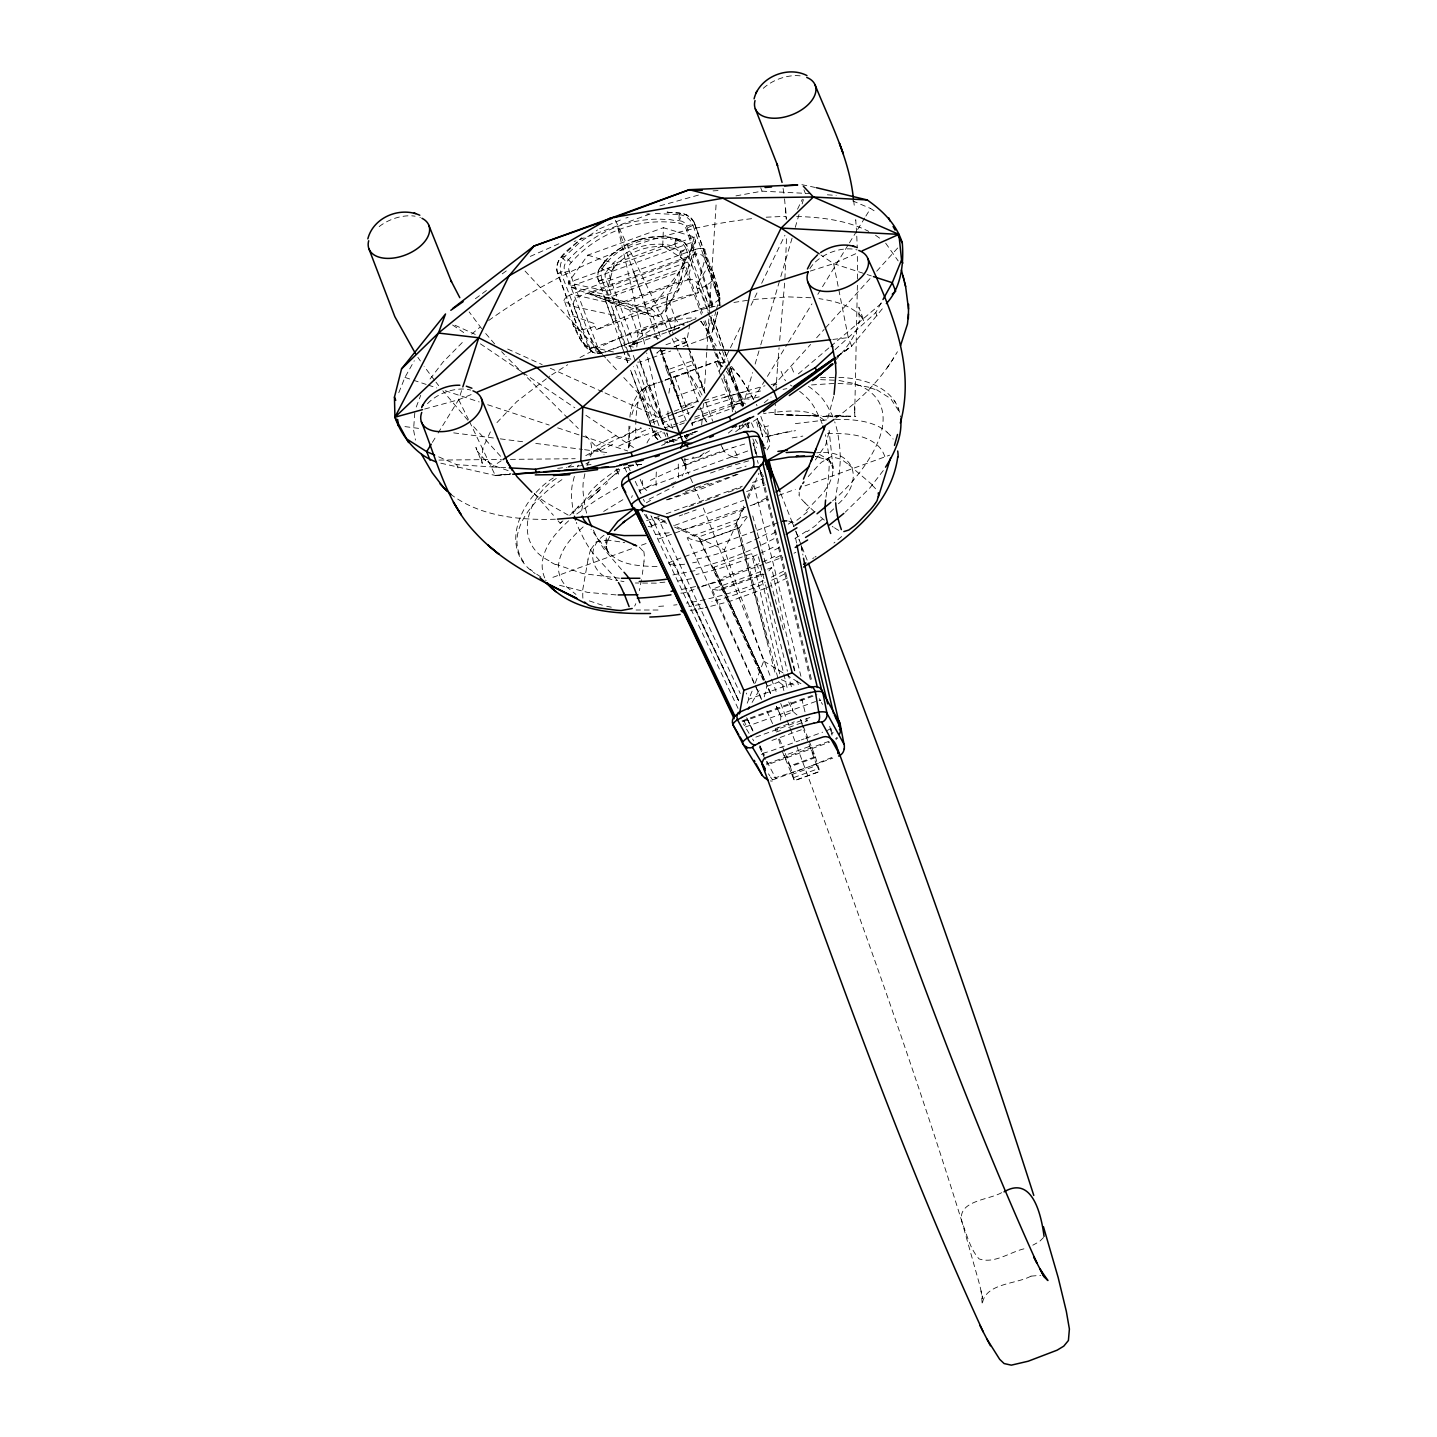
<?xml version="1.0" encoding="UTF-8"?>
<svg xmlns="http://www.w3.org/2000/svg" width="1437" height="1437" viewBox="0 0 1437 1437"><rect width="100%" height="100%" fill="white"/><g stroke="black" fill="none" stroke-linecap="round" stroke-linejoin="round"><path stroke-width="0.75" stroke-dasharray="5 3.75" d="M719.506 297.297L718.787 305.398M857.494 278.94L857.332 253.092M636.807 346.964L637.148 342.347A12.125 12.071 -44 0 1 638.531 338.863C653.512 325.66 676.126 317.415 696.083 317.936M857.386 285.298L854.728 413.299L854.656 406.024M774.974 414.359L775.315 404.048M662.726 245.996L614.353 263.564L607.061 291.208L608.498 295.232L630.232 307.823L678.623 290.274L679.324 271.97L603.72 299.399L651.159 308.308L679.324 271.97L695.688 241.021L569.681 286.735L608.498 295.232L689.149 265.971L687.694 261.947L662.726 245.996L663.427 227.693L694.233 236.997L695.688 241.021L689.149 265.971L678.623 290.274L659.224 316.661L603.72 299.399L569.681 286.735L568.244 282.712L587.841 255.121L663.427 227.693M799.098 492.155L799.331 494.633M666.265 308.524L667.379 296.489L685.449 258.983L589.924 293.651L629.657 310.176L653.206 316.805L665.529 312.332L681.749 277.808L678.623 284.544M628.939 426.142L628.688 448.039M704.22 392.301L706.735 352.406M706.878 350.179L708.98 316.93M709.124 314.721L716.129 203.874M775.944 390.918L777.561 366.184M784.907 278.742L786.578 236.009M712.932 306.566L685.988 228.465A8.083 8.047 -44 0 0 678.965 223.184L679.126 214.76M784.62 283.143L779.411 343.641M777.507 366.848L779.07 347.736M701.669 424.903L703.519 403.402M644.063 561.292L642.321 574.369M700.214 248.26L695.257 249.355L687.658 279.856L618.7 304.878L571.585 294.226L567.004 296.579M582.703 589.96L588.074 559.352M633.268 347.089L628.993 345.994L635.926 341.575L638.136 334.605L629.657 310.176L667.379 296.489L665.529 312.332L673.54 334.641M673.989 330.69L675.39 318.798L667.379 296.489M629.927 417.197C630.933 401.588 640.058 385.35 656.853 382.978M732.385 411.79L731.523 399.468L723.727 374.662M825.97 497.202L827.047 489.694A294.441 139.209 -55.8 0 0 828.61 475.36L829.059 468.534A126.025 76.897 -39 0 0 829.095 462.013A207.072 113.99 -49 0 0 827.999 449.943L826.149 438.788A182.032 97.914 -47.4 0 0 825.395 434.782M414.79 412.76L413.551 429.807L415.473 440.117M641.405 579.794L639.411 590.625M674.689 346.604L686.652 342.257L689.832 323.918M833.676 396.522L827.478 419.424M719.686 304.752C720.745 285.622 709.86 267.713 704.741 249.804L705.19 258.103L698.005 284.634L707.058 309.853M631.633 497.543L632.28 495.603M780.56 720.188L780.92 716.542L793.332 711.89L796.978 714.925M685.449 258.983L680.258 281.059L623.999 301.483L589.906 293.651L623.999 301.483L653.206 316.805L660.481 337.084M584.895 473.725L583.566 480.03A128.719 69.174 -4.8 0 0 583.027 485.023A214.041 115.427 6.6 0 0 583.368 494.777L584.751 504.549A189.325 106.069 5.8 0 0 586.655 513.153M669.498 247.631L674.007 248.403L675.552 240.033M674.007 248.403L674.043 248.224A7.311 7.275 -44 0 1 679.414 253.146L701.382 314.398M683.096 346.533L705.765 338.306L711.566 317.038M705.747 338.27A10.777 10.724 -44 0 0 712.357 324.546L715.806 311.793M716.398 309.656L719.488 297.854L718.769 299.722L693.011 225.268L694.789 224.01L693.891 221.909L690.389 217.436L684.479 214.059L665.565 211.957M712.465 331.282L717.782 311.847M717.638 312.296L712.734 330.276M606.324 537.941L605.408 544.587L607.941 552.095L606.145 546.132L606.198 548L607.079 541.372L606.306 543.437L609.827 536.252M574.351 476.383L572.447 484.018A127.049 68.76 -5.3 0 0 571.728 489.065A221.388 120.906 7.8 0 0 571.675 498.926L572.752 508.824A230.746 125.001 11.9 0 0 573.794 513.781M742.588 406.797L752.611 372.614M755.126 364.082L760.137 346.982M760.766 344.844L780.201 278.652M780.83 276.515L792.11 238.057M795.254 227.387L799.008 214.58M802.151 203.892L803.391 199.617M438.087 433.094L458.672 399.702L462.139 389.014M416.245 407.012L420.718 395.301M587.464 465.013L588.559 461.924M687.802 435.357L686.509 439.057L687.227 437.01M764.233 696.873L766.711 686.85M667.307 212.029C670.953 214.059 683.635 209.64 680.348 216.376C681.228 224.908 669.965 217.939 664.972 219.412C627.682 216.951 590.769 233.908 566.519 261.983A7.921 7.886 -44 0 0 564.615 270.39L594.074 347.341A12.214 12.161 -44.8 0 0 595.708 346.874L711.441 304.878A12.25 12.179 -42.2 0 0 712.86 304.249L718.734 299.794L718.913 302.345A12.25 9.736 -26.6 0 1 719.021 305.309M590.841 549.545L596.211 541.839L606.881 540.132M752.072 691.161L747.204 703.196M755.179 683.132L763.712 661.056L724.446 549.832L744.474 506.596M577.566 466.989L578.303 465.121M778.261 727.463L777.848 728.541M398.785 392.696L404.929 377.41L414.287 360.759M777.525 729.331L776.914 730.732M748.12 498.729L758.952 473.168M767.286 641.495L736.211 523.355L743.63 506.04M747.222 497.669L753.455 483.137L800.912 676.252M719.021 371.357L740.342 327.331M750.994 305.309L757.784 291.298M761.664 283.287L784.925 235.255M797.517 209.227L802.367 199.222M603.863 262.917L598.493 270.461L597.487 277.467L624.664 354.256M709.788 263.402L697.107 284.867A17.675 17.585 -44.2 0 0 696.442 286.017C694.718 291.208 704.561 286.699 705.495 285.873L710.579 302.165A46.11 1.958 70.5 0 1 712.033 307.464M835.095 349.64L875.762 312.619L881.959 301.411M752.108 702.388L760.532 687.964M747.204 517.14L739.39 527.828M891.102 361.98L897.424 351.76M753.347 399.288L766.244 378.308M767.412 376.404L787.332 343.964M788.518 342.06L811.959 303.89M817.815 294.351L821.335 288.621M822.503 286.717L848.279 244.739M849.447 242.835L856.488 231.375M857.655 229.471L864.697 218.029M865.864 216.107L870.553 208.473L874.091 210.754M432.375 442.362L436.956 434.944M702.154 287.49L688.161 248.475C685.808 240.338 675.282 235.165 675.264 246.463A7.329 7.293 -44 0 1 680.312 251.331L702.406 312.925M682.773 475.144L682.216 475.952M490.394 431.854L483.066 447.554L481.521 460.451L481.269 457.972L482.293 463.397L475.898 447.41L478.054 452.439L477.425 451.38L485.67 460.666L484.916 460.074L495.46 466.253L508.5 470.725M599.265 268.935C615.88 243.625 648.877 231.231 678.066 239.225A14.334 14.316 22.8 0 1 688.125 248.655L686.239 249.337L708.333 311.021M741.384 405.917A15.699 12.735 -10.2 0 0 741.097 404.911L742.785 403.043L712.069 315.26M835.795 418.149C856.201 402.935 875.402 385.421 889.629 364.136M430.058 378.991L442.919 362.196L463.63 341.144M887.078 367.98L893.778 357.957M1043.531 1237.491L1039.526 1241.532L1032.808 1245.196M659.924 350.359L656.745 353.107L664.72 350.215M883.288 470.564L869.906 487.879L845.351 512.075M606.558 271.575C621.125 249.481 649.865 238.991 675.228 246.661M768.903 570.902L771.687 567.615L773.537 576.435A456.499 34.56 74.5 0 0 794.859 670.432M837.268 356.879L851.674 346.155L883.701 307.105M614.353 267.641L611.102 271.503A7.329 7.293 -44 0 0 610.24 278.239L634.094 344.611M601.816 353.161L593.086 352.209L584.751 345.455L557.574 273.695L564.597 270.39M601.654 265.629L604.636 262.037M496.951 422.604L516.673 401.713L549.832 376.099M598.475 281.167L598.69 281.095A14.334 14.244 88 0 1 600.163 267.408L604.223 265.701L607.492 261.965M815.354 459.948L825.79 444.698L829.167 431.387A44.691 26.171 -28.3 0 0 828.933 429.034M808.223 476.581L817.815 465.911A101.147 90.962 32.7 0 1 821.515 462.229L831.197 456.589L840.376 459.014A43.757 39.05 30.6 0 1 843.178 460.648L846.465 463.037A129.689 113.361 30.9 0 1 848.872 464.654M838.436 503.794C865.523 479.473 853.937 448.578 816.647 452.817M773.016 386.068L810.594 344.449M816.611 337.785L824.12 329.468M825.628 327.798L870.714 277.862M876.732 271.198L897.784 247.9M835.328 360.382C845.746 349.047 855.895 336.294 859.434 320.954L859.272 321.888L858.895 307.159L864.212 321.511L860.027 314.721L861.535 316.715C849.878 304.518 833.694 300.908 818.982 298.627M575.986 322.984L556.873 270.479A16.184 16.076 -79 0 1 559.28 259.594A15.214 15.106 -78.6 0 1 561.4 256.918L581.967 237.859C572.07 247.577 552.994 257.115 557.574 273.695M604.061 535.229C583.188 549.635 592.87 579.398 617.73 580.35M684.479 436.345L688.251 434.333M597.576 349.442L600.702 352.227L603.594 352.694A10.939 10.885 -42.8 0 1 599.983 353.34L569.16 271.072A8.065 8.029 -44 0 1 571.19 262.54C597.576 232.273 639.285 217.005 678.982 223.148M590.373 349.101L561.184 273.299A16.041 15.933 -78.5 0 1 565.064 256.253L580.045 242.099L597.558 229.938M617.263 472.935L616.024 474.264M636.016 341.467L630.933 345.311L639.339 342.15L628.993 345.994L679.342 327.726M696.011 318.834L602.031 352.927L597.217 349.119A46.11 5.568 69.6 0 1 594.235 344.377L586.565 329.037C587.769 328.462 597.63 326.81 593.966 323.505A16.041 15.951 -43.5 0 0 592.385 322.858L568.998 314.469L564.418 300.71L572.411 306.261L613.779 315.188L628.113 355.119A10.777 10.724 -44 0 0 630.861 359.286M833.658 508.896L828.305 514.033M607.617 482.778L605.462 484.898M568.603 520.841C556.388 532.067 543.707 545.988 542.234 563.412A86.507 51.319 -10.9 0 0 544.731 577.89M598.367 280.969L605.57 278.455A7.329 7.293 -44 0 1 606.54 271.557L600.379 267.516M574.692 510.171L592.798 493.717M573.489 511.267L571.908 512.704M583.153 526.912C571.908 536.989 560.035 549.455 558.49 565.334A75.46 44.529 -10.2 0 0 566.681 586.925L575.95 594.433M475.413 298.698L487.7 289.573M692.885 225.393L685.988 228.465M561.544 521.954L560.089 523.23L560.897 522.511M835.993 739.498L837.43 738.223M599.552 490.412L595.331 494.059M832.526 500.902C859.272 479.114 914.219 411.772 860.224 385.637M596.624 490.322L608.641 479.707M612.449 476.348L618.844 470.995M806.085 510.746L823.635 492.514L829.221 483.802L832.436 475.755L833.137 468.642L829.113 430.328M556.263 478.503C527.145 496.358 511.554 544.066 550.587 561.454M841.633 536.54L833.927 543.024M553.263 477.964C522.062 497.22 496.717 548.162 535.175 573.579M764.25 402.827L771.076 397.025M798.379 373.854L829.095 347.754M830.802 346.317L882.013 302.848M592.493 496.448L587.661 500.453M471.677 334.085L479.85 327.295M562.909 520.913L561.148 522.367M569.699 515.29L570.974 514.23M571.603 513.71L583.638 503.776M822.377 519.206L815.911 524.343M704.112 452.906L698.921 457.164L683.617 460.109M728.308 433.094L736.947 426.017M735.618 431.765L745.983 423.628M576.776 513.979L595.78 500.399L617.892 487.179M561.939 479.635C537.528 495.981 501.262 531.259 524.325 562.999M740.037 429.232L749.054 422.532M644.872 387.685L641.513 390.128M502.232 273.856L507.62 269.958M488.652 320.523C566.268 264.857 658.577 229.363 753.455 218.46M837.645 356.089L851.674 346.155L848.297 337.623L833.64 263.654L820.958 255.05M837.106 356.286L851.674 346.155M792.398 521.362L785.985 525.691M567.974 467.169L571.441 464.798M814.941 557.089L816.036 556.335M806.534 531.151L792.631 540.025M812.713 558.562L813.827 557.825M551.646 374.877L567.723 364.711M438.68 456.858L456.715 464.654L491.921 466.917L501.19 460.792M618.485 468.552C603.324 479.347 583.889 491.454 581.572 511.59A44.691 26.513 -15 0 0 581.751 513.889M603.666 511.446L623.46 499.357M655.326 213.502L679.072 214.598L680.994 213.466M709.555 450.859L698.921 457.164L692.4 457.271M589.062 455.152L600.504 448.506M585.847 463.953L589.368 461.906M585.757 455.673L608.102 443.225L640.543 427.705M742.049 424.49L743.055 423.915M775.711 531.977L768.508 535.983M686.293 435.177A19.759 12.879 68.9 0 0 687.137 434.854L685.341 435.824A456.499 56.259 70.8 0 0 684.299 436.794M649.075 499.232L673.773 486.658M765.777 498.226L752.216 505.411M599.624 228.77L623.55 218.675M579.973 357.562C624.053 333.33 671.654 315.386 720.889 305.039M774.669 549.922L778.944 547.713M775.711 557.879L780.65 555.347M639.106 491.005L654.015 483.748M787.278 577.979L767.142 587.517M596.445 329.684L608.372 324.061A310.32 183.72 -21.6 0 1 646.668 308.452A310.32 183.72 -21.6 0 1 685.898 295.932L698.544 292.645L596.445 329.684L595.78 328.103A14.729 11.514 8.4 0 0 595.421 327.528A2.515 2.084 -11.6 0 0 594.235 326.361M621.215 437.638L642.016 427.903M618.736 446.081L643.273 434.603M743.737 509.452L711.135 522.224L678.048 531.061M680.348 251.331L688.107 248.475M679.432 253.146L686.185 249.427A14.262 14.244 19.3 0 0 675.498 239.781L670.576 239.063M810.27 271.09L833.64 263.654L856.075 253.577M661.631 445.434L664.469 444.177M530.271 256.397L560.592 243.015M765.274 588.344L729.26 601.546L705.333 607.653M737.989 474.228L702.639 488.472L666.517 500.166M667.325 442.919L676.037 439.255M424.669 409.042L458.672 399.702L473.096 393.774M652.632 422.442L673.306 414.143M598.69 281.095L610.222 278.257M756.221 453.176A63.354 10.454 76.5 0 0 754.946 448.38A12.25 2.497 -19.5 0 0 756.347 447.751L758.017 447.338M675.39 413.335L694.197 406.437M684.91 435.734L687.892 434.585M695.257 249.355L571.585 294.226M721.392 589.727L764.197 574.189M1023.916 1248.843C1009.439 1252.363 994.117 1264.147 979.046 1258.884C969.975 1248.735 966.832 1234.581 962.036 1222.079C911.938 1060.632 854.584 901.52 795.667 743.109M650.027 214.041L574.171 241.47M690.874 433.471L696.891 431.28M739.085 527.954L701.058 541.749M810.989 765.993L834.484 756.383A12.161 2.587 -19.4 0 0 835.059 756.024M605.264 352.083L691.089 320.936M665.942 344.754L684.838 337.911L688.107 346.263M665.565 349.945L661.361 351.472L681.156 406.617L697.951 400.51M673.971 346.892L686.563 342.329L688.036 346.407M650.135 358.496L641.908 361.477A10.777 10.724 -44 0 1 637.651 362.106M652.2 357.741L670.738 351.023M698.202 401.3L681.389 407.407L666.66 370.189L691.862 361.046L688.036 348.419M666.66 370.189L659.637 347.053L669.804 373.117L695.005 363.974L705.801 395.642M665.223 379.943L715.446 361.711L720.26 360.921L725.487 362.142M662.888 381.056L650.44 385.583A516.997 70.718 70.9 0 0 635.926 438.536A10.903 10.382 -12.9 0 0 628.723 449.062M664.954 380.302L714.746 362.25A516.997 30.195 69.3 0 1 722.775 366.686M668.888 393.199A516.494 62.671 70.7 0 1 674.995 377.159L687.317 372.686A516.494 22.148 69.4 0 1 702.549 396.073M681.389 407.407L677.851 395.678L703.034 386.535M672.714 428.603L668.079 416.065L693.227 406.94M635.89 438.447L656.907 430.831M665.313 427.777L677.923 423.196M680.024 422.442L686.329 420.143M694.736 417.107L743.073 399.558A10.903 10.382 -12.9 0 1 752.431 400.33M684.317 422.945L665.762 429.663L649.614 385.924L648.249 386.661L639.267 359.43M694.628 419.191L731.756 405.737A10.724 1.509 -20.3 0 1 741.887 403.492L744.438 403.294A472.701 28.596 69.2 0 1 745.569 404.013M691.61 422.981L733.104 407.946A2.605 2.605 -44.3 0 0 734.738 404.623L724.805 376.171M692.329 425.729L691.987 423.322L704.399 418.814L706.896 422.101M669.804 441.069L682.27 436.543M684.335 435.788L696.801 431.262M669.534 441.321L697.538 431.172M677.402 439.902L673.612 441.267A10.454 10.4 -42.8 0 1 670.648 441.877M684.964 437.153L688.754 435.788M628.903 466.863L633.466 465.211M739.839 425.729A17.693 3.754 -19.5 0 0 738.977 426.25L747.366 423.879L748.623 427.777M724.266 451.11L685.718 465.103L685.718 466.648M747.725 450.967L639.231 490.34A63.228 5.335 64.5 0 0 640.219 492.568M685.431 491.526L693.837 488.472M695.939 487.718L708.531 483.137M666.301 499.86L737.882 473.905M659.278 516.314L652.362 518.829A10.777 2.299 -19.4 0 1 646.614 520.517M666.211 513.799L742.3 486.191M752.611 482.455L763.047 478.665L760.155 470.24M689.077 506.489L720.242 495.19M728.541 492.172L741.007 487.664M652.129 525.655L652.236 525.619A10.939 2.281 -19.4 0 0 655.685 524.469L665.816 520.841M679.27 515.955L682.647 514.733M684.317 514.123L696.101 509.848M746.593 491.526L763.406 485.419A10.975 2.371 -19.4 0 0 765.256 484.772M674.618 525.403L743.917 500.256M552.904 577.333L633.322 548.126M671.474 534.295L657.787 539.27M675.049 533.001L746.27 507.171M750.078 505.788L768.112 499.25M778.782 495.37L795.29 489.37M805.025 485.85L889.611 455.17M761.538 699.532L687.191 537.815L748.03 515.739M766.604 686.473L778.908 682L738.798 527.81L736.211 523.355L698.49 537.043L673.702 525.277M763.083 679.97L698.49 537.043L701.076 541.498L738.798 527.81M754.982 531.097L673.019 560.843A10.903 6.233 -18.4 0 0 666.463 565.208M757.083 530.343L778.1 522.709M713.938 567.238L764.376 679.45A516.494 1.85 65.8 0 1 713.938 567.238L751.659 553.55L760.568 572.968A467.151 34.991 74.4 0 0 787.512 689.167M680.869 593.14A10.706 6.125 -18.4 0 0 686.796 592.08L699.316 587.535M701.4 586.781L764.035 564.04M766.137 563.286L782.824 557.233M761.089 698.148A456.499 1.239 65.7 0 1 715.734 597.415L712.051 589.242L765.508 569.842M767.574 569.106L771.687 567.615M723.009 588.038L761.556 574.046M800.966 683.707L797.355 681.641L748.982 699.19L746.27 693.083M742.031 720.961L812.336 695.472M742.498 721.769L816.934 694.772M745.426 727.014A8.083 1.724 -19.4 0 1 746.647 726.547L815.587 701.525M775.423 728.649L794.32 721.805M755.862 737.109L811.492 716.919M776.339 731.972L780.471 730.481M788.697 727.499L807.217 720.781L806.66 718.536M771.92 740.45L803.032 729.152M762.652 753.347L769.963 751.282M771.382 750.761L799.87 740.432M801.289 739.911L804.145 738.887M805.564 738.367L822.647 732.169M826.922 730.607L831.017 728.541M828.987 741.312L767.124 763.765L767.627 764.682L829.508 742.228M815.354 756.724L819.647 771.489L794.392 780.668L790.152 765.867L815.354 756.724L808.797 740.181M772.513 779.788A10.454 2.173 -19.4 0 0 775.962 778.692L832.777 758.125M791.625 774.597L816.809 765.454L819.647 771.489L794.392 780.668L782.447 751.785M793.709 777.597L818.91 768.454M679.809 220.849A7.957 7.921 -44 0 1 686.652 226.04L694.682 223.849L719.488 297.028M569.16 271.072L560.107 273.461M641.423 545.198L647.961 542.827M803.858 768.579L776.914 777.273A12.125 2.587 -19.4 0 1 774.274 777.597L770.448 776.878L772.477 779.842M1001.625 1192.674C988.71 1200.129 956.359 1200.578 962.036 1222.079L979.783 1285.271L982.692 1298.473L981.148 1291.001L982.243 1304.509C984.525 1282.666 1016.677 1284.534 1031.586 1275.805L1029.88 1276.236L1040.729 1275.32M640.848 239.225L634.705 241.111M766.927 764.897L766.891 761.736M704.633 402.863L764.951 385.799M693.065 433.992L690.64 434.764M736.534 468.947L746.126 466.091M724.41 397.366L748.174 390.792M730.265 402.522L755.97 395.426M698.418 195.091L656.511 206.82M675.48 239.853L677.905 239.26M689.401 435.124L686.922 435.788M625.813 218.029L628.095 217.418M715.446 361.711L717.332 361.208M686.545 342.293L680.419 341.79L675.228 337.803M695.616 586.547L679.755 589.853M703.178 608.138L690.227 610.581M695.023 570.633L672.624 574.98M594.074 347.341C582.38 351.867 581.572 335.899 577.656 327.331M771.184 384.523L779.501 382.799M561.4 256.918L565.046 256.235M692.634 562.837L696.658 562.047M773.322 385.152L776.788 384.487M783.093 389.355L786.847 388.637M691.556 578.662L677.959 580.997M735.96 195.881L762.041 191.157L811.905 193.69M792.182 437.89L802.834 436.094M795.38 423.646L828.682 419.64M669.229 532.714L652.218 534.995M630.609 370.261L654.553 435.052L658.631 434.836L656.907 430.31M733.912 302.453L749.198 300.028M763.55 413.605L766.172 413.191M684.677 564.202L673.091 565.675M559.011 273.623L557.718 273.802M768.759 412.832C787.889 411.09 812.21 406.94 826.544 422.712M832.867 339.437L848.297 337.623M440.8 463.181L495.298 475.449L510.889 473.671M557.628 468.354L566.537 467.348M568.765 467.079L584.338 465.319M586.565 465.067L591.02 464.546M753.491 299.471L788.069 296.884L811.977 297.8M646.686 214.095L649.021 213.879M811.528 384.936L833.999 383.445M628.418 465.606L641.692 464.51M598.96 353.412L600.971 353.268M469.432 421.436L495.298 475.449L510.818 474.264M628.328 465.337L641.62 464.331M495.298 475.449L512.686 474.246M713.039 190.887L721.697 190.349M766.19 217.203L785.68 216.34M700.699 541.839L694.107 540.24M820.545 377.608L836.999 377.356M555.4 519.224C519.655 520.284 480.784 516.673 451.182 494.615M656.296 583.153L635.37 582.991M658.038 610.024L636.088 610.006M850.722 416.532L847.83 416.604M827.478 433.633C844.615 433.291 864.23 433.543 877.809 445.596A75.532 43.703 -32.9 0 1 885.623 459.732M846.806 416.622L834.214 416.676M835.418 419.388C853.111 419.317 872.924 420.322 887.186 432.16M438.968 460.091L501.495 459.463M510.422 459.373L575.195 458.708M669.947 440.997L673.414 441.249M657.05 566.555C639.842 566.07 618.467 565.675 607.222 550.587L609.162 553.317L591.02 529.265M812.318 415.688L821.12 415.76M810.019 415.652L807.774 415.634M818.012 415.724L797.751 415.437M826.131 415.796L841.848 415.958M832.4 416.658L829.76 416.64M838.112 383.481L853.865 384.272L870.696 387.595M820.563 379.655L836.801 380.302M799.116 415.473L803.732 415.527M806.516 415.616L804.217 415.58M845.728 416.011L854.835 416.263L854.728 412.653M798.164 415.365L817.114 415.76L788.841 415.113M827.514 416.604L780.255 414.557M616.042 594.9L587.661 592.385L556.748 584.572M619.473 578.213L582.65 573.543L556.011 564.364M802.349 415.491L785.77 414.808M800.319 415.401L788.787 414.952M717.782 590.194L712.051 589.242M659.08 338.521L637.669 332.486L675.39 318.798L678.731 323.235L684.335 325.067M776.249 414.395L775.064 414.359L782.482 414.664M796.601 216.466C821.21 217.203 846.555 220.148 868.792 231.411M777.507 414.539L788.338 415.077M684.066 325.049L682.072 324.762M491.921 466.917L507.099 467.743M838.885 377.482C864.248 377.769 896.724 388.134 900.568 417.233M827.353 194.803L836.19 195.432M404.947 426.609L420.466 428.603M453.733 432.878L498.082 438.59M500.31 438.86L524.703 442.003M535.785 443.422L582.362 449.404M584.572 449.691L606.755 452.547M839.046 380.482L854.728 383.625M619.742 541.839L611.893 540.617A101.147 87.908 -77.5 0 0 606.881 540.096M672.39 238.057L678.066 239.243M623.137 542.414L624.736 542.701M620.766 581.033L623.963 581.644M819.934 457.253L815.21 456.337L827.766 460.074L825.79 459.032L831.269 463.145L829.993 461.708L833.137 468.642L829.454 460.074L818.3 453.787M606.719 606.27L611.264 607.186M801.9 184.672L816.45 187.708M613.437 351.957L587.176 346.281L583.099 342.976A47.098 6.395 69.5 0 1 580.009 338.431L568.998 314.469M616.724 356.089L631.418 359.232M615.826 357.597L630.035 360.633M602.354 605.228L586.565 599.983M595.259 353.143C582.326 349.209 578.249 334.21 572.303 323.702M587.841 255.121L614.353 263.564M833.64 263.654L865.056 273.856M867.14 274.539L871.343 275.904M404.929 377.41L411.287 379.512M413.407 380.212L426.142 384.415M428.262 385.116L436.74 387.918M445.236 390.72L479.168 401.929M487.664 404.731L549.185 425.047M557.664 427.849L627.664 450.949M692.203 539.611L690.227 538.929M732.654 456.966L738.438 458.026L736.337 453.841A456.499 20.459 69.4 0 0 732.996 447.338M689.598 538.695L688.557 538.318M781.351 679.665L796.781 686.185M852.59 200.839L870.553 208.473M454.99 325.247L475.252 334.408M507.692 349.029L542.162 364.585M550.263 368.231L602.965 392.014M604.995 392.93L661.756 418.544L672.606 429.807M674.528 527.074L724.446 549.832M876.606 389.714L890.742 398.66L898.969 411.341M659.349 518.47L657.93 517.787L740.271 693.532M660.751 519.134L666.391 521.811M666.624 523.302L650.889 515.703L738.618 700.717M568.136 515.075L545.324 502.124L533.486 493.43M687.605 215.442L686.599 214.921M723.925 362.914L715.608 361.98L720.979 376.566M763.712 661.056L784.279 673.63M786.147 674.779L797.355 681.641M540.869 576.991L533.953 572.375M639.303 547.138L643.201 551.269M783.345 685.377L779.105 682.234M452.601 325.013L463.72 332.54M480.389 343.838L521.128 371.429M522.978 372.686L574.818 407.803M585.919 415.311L634.076 447.931M875.546 235.255L880.324 238.632M611.39 271.126L604.312 265.791M833.28 527.163L832.221 526.391M848.8 464.762L872.367 484.862M530.343 569.375L532.75 571.369M824.335 520.122L818.785 515.452M814.617 511.859L804.954 502.932M658.02 439.686L655.236 436.704L652.111 428.891M731.469 366.345L741.384 378.811L753.473 398.983M561.472 256.989L566.537 261.983M568.028 418.329L505.95 356.322M660.912 437.836L659.278 435.896M569.519 419.784L578.321 428.531M571.172 262.522L565.244 256.433M585.649 435.806L604.079 454.81M885.677 243.176L898.179 260.923M651.159 308.308L659.224 316.661M621.52 569.591L604.726 549.94A130.462 81.945 -3.5 0 1 601.115 544.731A217.472 125.288 7.9 0 1 595.367 534.348L593.265 529.876M525.062 271.054L605.57 357.903M607.079 359.537L617.712 371.015M623.784 377.572L661.756 418.544L646.668 352.963M500.579 456.248L472.18 425.065M691.107 218.119L691.969 219.071M501.639 351.652L504.441 354.723M534.205 493.304L553.425 515.308M558.113 520.913L560.125 523.194M467.887 420.287L442.83 390.792M494.669 343.964L485.419 333.186M701.022 321.223L706.519 329.738L713.524 346.515M706.268 421.49L704.399 418.814M700.573 321.241L706.627 328.822L716.219 345.94M481.629 328.606L469.127 311.883M652.236 525.619L644.01 513.674M434.603 380.392L424.095 366.327M435.968 382.134L438.662 385.655M685.503 243.841L686.581 245.296M738.169 374.267L739.372 375.883M664.199 426.699L667.343 431.028M417.88 357.364L420.376 360.956M769.801 775.854L768.49 773.842M752.575 739.013L753.742 740.881M749.072 733.355L745.641 727.625M743.378 723.799L744.51 725.721M616.275 468.875L619.994 476.383M819.216 698.616L820.311 700.537M821.407 702.477L822.485 704.399M766.981 449.925A10.724 10.203 -12.9 0 0 769.226 439.704L764.035 430.346A472.701 28.596 69.2 0 0 757.191 418.814M761.305 472.342L761.879 473.402M762.831 753.868L763.622 755.359M766.783 761.323L775.998 778.728M762.436 474.444L763.496 476.563M672.121 439.003L673.899 442.47M693.82 221.765L693.891 221.909A16.13 16.094 7 0 0 683.383 213.79M723.314 449.601L720.961 444.913A467.151 20.028 69.4 0 1 722.775 448.362M655.721 524.505L651.644 516.278M458.672 399.702L468.444 419.46M894.586 400.851L895.449 402.647M897.945 407.713L898.826 409.491M678.102 351.041L614.102 217.652M679.072 353.053L700.573 397.348M723.943 361.657L719.29 351.903L724.535 363.022M728.038 370.423L742.642 402.378M752.862 438.896L756.419 447.787M628.436 467.025L630.214 470.743M643.399 499.286L644.441 501.459M725.865 365.699L732.547 379.853M682.144 459.139L685.952 467.187L681.443 457.756L688.718 474.012M747.24 718.913L752.988 731.038M646.021 514.338L738.025 708.351M743.773 720.476L746.647 726.547M616.204 469.683L618.97 475.539M662.996 424.382L648.285 386.535L643.83 391.618L642.59 397.959L651.23 422.244M635.226 481.341L636.807 484.736A46.11 1.024 65.5 0 1 641.333 494.49M788.697 701.957L793.08 711.477A467.151 34.991 74.4 0 1 790.727 702.136M776.375 706.429L780.758 715.949L776.393 706.25M759.49 747.132L765.418 760.065M624.556 467.42L627.035 472.881M701.076 541.498L763.819 680.348M775.172 729.367L775.872 730.93M765.22 681.318L770.34 692.76M637.633 466.073L637.525 465.804A14.729 11.334 -41.5 0 0 637.292 465.39A2.515 1.958 -21.6 0 0 636.124 464.295L636.447 463.504A16.058 3.413 -19.4 0 0 635.89 463.594M751.461 422.873L754.12 429.034M690.55 478.09L700.915 502.142M759.814 746.09L761.251 749.647M703.376 508.051L770.699 677.168M816.809 765.454L803.804 730.032M780.776 493.663L794.05 526.858M665.834 436.489L664.433 432.842M875.762 312.619L877.073 315.924M803.93 189.792L805.277 193.223M760.73 187.852L762.041 191.157M691.862 361.046L704.148 392.05M802.259 723.655L800.625 719.506L803.175 727.93M803.067 725.721L807.989 738.115M779.519 738.995L784.422 751.407M785.249 753.473L790.152 765.867M640.201 479.329L642.698 485.616A10.706 10.203 -12.9 0 0 646.812 490.484M456.715 464.654L458.008 467.959M792.955 524.092L793.942 526.625M795.936 531.654L799.403 540.474M795.703 531.007L807.558 561.202M688.754 347.934L695.005 363.974M669.804 373.117L677.851 395.678M694.376 222.933L694.736 223.867M771.471 679.198L776.106 691.341M780.722 703.465L786.201 717.925M786.991 720.027L794.877 741.007M666.732 433.381L668.025 436.794M654.643 424.256L633.34 366.633M663.553 424.867L658.469 411.216M651.374 426.879L630.592 370.495M728.846 368.159L741.887 403.492A10.742 10.724 47.2 0 1 742.552 406.42M721.751 378.649L733.247 409.868M705.801 402.378L712.734 421.185M687.317 372.686L699.424 405.503M700.196 407.551L703.968 417.808A467.151 20.028 69.4 0 1 707.776 421.67M674.995 377.159L690.892 420.233M656.565 406.096L639.663 359.986M658.99 425.711L636.735 364.98M654.302 430.561L655.847 434.71A10.742 10.634 80.5 0 0 657.859 438.231M716.255 353.807L721.212 367.549M626.137 358.334L627.628 362.393M627.807 362.573L619.419 339.401M698.508 292.519L697.915 290.903A14.729 11.927 -39.8 0 1 697.681 290.436L697.646 289.897A2.12 1.796 -16.7 0 1 698.184 288.532M631.885 351.562L605.57 278.455M633.268 355.388L635.352 361.136M628.562 353.52L629.801 356.933M627.951 351.796L602.049 279.874M612.431 320.038L605.462 300.62M707.812 311.955L712.321 324.564M688.772 348.455L704.166 391.349M791.679 367.459L794.248 373.764A103.949 38.296 -9.3 0 0 794.823 375.416M781.099 371.303L783.668 377.608A106.41 38.889 -8.3 0 0 785.572 380.751M760.838 416.371L769.172 439.722M702.046 287.184L711.315 313.158M705.621 297.19L709.088 306.871M705.154 320.631L721.464 366.633M703.807 321.241L714.135 350.377M694.789 224.01L719.434 296.561L719.003 293.669A47.098 2.694 70.6 0 0 717.746 288.46L715.41 280.215M686.67 226.04L712.86 304.249M710.165 316.176L722.092 349.927M733.66 409.545L733.104 407.946M696.406 228.573L698.023 233.135M715.788 325.75L727.517 358.999M714.728 352.083L719.56 365.824M643.956 301.213L647.458 311.093M657.463 339.581L617.479 226.184L644.656 344.215M661.164 350.071L686.329 421.472M666.876 432.735L667.612 434.872M722.631 351.454L725.308 359.088M633.717 272.132L642.573 297.279M730.212 366.686L743.324 406.006M729.026 369.794L741.115 404.893M723.763 377.841L735.636 412.257M831.682 734.199L832.005 735.133M713.093 272.635L714.89 278.491M684.838 337.911L687.389 346.317M778.603 739.175L781.171 747.581M759.562 425.747L757.209 418.059L761.197 431.298M759.454 425.388L762.724 436.668M761.556 432.573L762.652 436.381M757.065 456.176L756.131 452.835A46.11 2.587 74.7 0 0 753.168 442.524M752.754 515.955L765.49 563.286M770.717 582.65L783.452 629.999M788.662 649.362L794.463 670.881M736.211 523.355L775.764 675.372M747.725 422.729L749.216 428.549M756.742 422.137L758.341 428.37M752.952 443.063L753.707 445.955M754.443 448.865L755.934 454.667M757.425 460.469L758.179 463.361M758.431 556.784L765.005 582.703M765.544 584.859L787.44 671.259M787.979 673.414L791.823 688.539M691.987 423.322L692.275 424.903M763.047 478.665L811.851 681.246M759.975 470.617L810.863 681.928M760.604 471.839L763.406 485.419M719.542 295.878L719.003 293.292M832.149 734.038L831.197 729.062M801.145 545.431L802.942 555.041M801.271 546.258L802.762 554.197M783.075 188.409L784.099 194.462M853.614 200.246L854.692 208.904M720.027 299.273L719.793 297.243M685.683 464.744L685.557 463.774L685.718 465.714L685.521 459.894M784.566 198.827L786.326 219.25L785.644 208.455M856.614 232.956L855.716 219.735L855.805 220.849M678.677 477.802L678.533 474.803A456.499 56.259 70.8 0 1 678.3 463.648M856.775 236.171L857.224 247.11M765.526 436.884A239.494 98.381 -21.2 0 1 791.949 430.938M767.448 429.573A10.436 4.976 82.2 0 1 768.4 436.327A11.747 5.586 82.2 0 1 767.142 442.398M764.771 426.789A262.342 107.344 -20.7 0 1 768.615 425.855M887.006 432.303A86.597 50.008 -32.1 0 1 893.149 439.075M784.045 574.225A262.432 196.043 -22.9 0 1 769.298 581.338M761.754 584.643A262.432 196.043 -22.9 0 1 711.872 601.564M700.322 604.294A262.432 196.043 -22.9 0 1 688.844 606.612M768.364 436.327A224.926 102.548 -22.6 0 1 795.559 430.669M650.35 480.389A247.074 99.871 -21.3 0 1 746.288 443.566M677.025 604.726A216.52 154.334 -20.3 0 1 673.648 605.121M663.66 606.037A216.52 154.334 -20.3 0 1 658.757 606.36M783.686 571.136A247.128 185.355 -22 0 1 770.25 577.656M763.37 580.71A247.128 185.355 -22 0 1 686.293 603.109M755.323 397.815A271.198 110.739 -21.2 0 1 759.203 396.846M870.391 387.936A122.72 69.694 -30.4 0 1 876.319 389.966M774.83 556.281A282.46 215.694 -22.7 0 1 723.422 577.081M724.122 579.794A284.328 218.675 -22.6 0 1 697.502 587.14M546.204 580.494A122.325 74.167 -12.5 0 1 545.467 580.117M600.522 450.625A247.415 112.679 -19.7 0 1 615.18 443.027M641.118 432.088A283.017 111.457 -20.8 0 1 649.829 428.28M662.206 423.107A283.017 111.457 -20.8 0 1 689.239 412.76M698.256 409.581A283.017 111.457 -20.8 0 1 730.625 399.27M747.204 394.223A245.44 97.824 -21.2 0 1 761.323 390.81M854.422 383.948A116.559 65.994 -30.9 0 1 859.955 385.888M773.968 538.713A256.63 196.743 -22.8 0 1 694.772 568.603M555.58 564.687A116.217 70.521 -11.9 0 1 550.173 561.723M596.229 446.099A226.417 101.65 -19.6 0 1 617.676 434.71M649.883 421.095A256.612 98.381 -20.8 0 1 691.466 404.929M704.004 400.654A256.612 98.381 -20.8 0 1 724.823 394.205M671.33 483.82A197.48 88.358 -21.3 0 1 679.234 480.174M646.345 502.806A136.299 67 -20 0 1 650.602 500.363M673.342 564.058A140.682 94.213 -19.9 0 1 669.642 564.418M767.035 533.72A197.372 142.101 -22 0 1 696.496 559.155M807.576 511.698A134.036 91.573 -23.5 0 1 793.691 522.547M710.489 473.078A233.351 108.009 -21.3 0 1 748.893 460.81M664.918 582.147A165.686 110.829 -20.6 0 1 656.404 582.757M773.07 547.299A233.207 164.231 -21.9 0 1 696.029 574.513M816.521 524.81A162.219 108.996 -23.2 0 1 807.091 531.672M835.651 500.956A73.179 56.007 -11.4 0 1 836.244 493.466L837.448 485.94A294.262 138.168 -55.1 0 0 839.37 471.498L839.998 464.636A123.582 75.299 -38.3 0 0 840.25 458.062A214.095 115.104 -49.6 0 0 839.549 445.865L838.022 434.585A222.448 114.008 -53 0 0 835.472 424.238A222.304 113.631 -52.9 0 0 834.699 421.813M832.975 417.071A222.304 113.631 -52.9 0 0 832.005 414.772L827.461 406.132A213.574 110.847 -49 0 0 822.054 398.229A124.534 65.348 -36.9 0 0 818.749 394.654L815.013 391.349A326.81 169.422 -61.5 0 0 808.025 386.05M822.126 423.699A181.331 96.962 -47.2 0 0 820.186 419.119L815.982 410.371A206.874 106.051 -48 0 0 810.971 402.324A127.174 66.174 -37.5 0 0 807.845 398.642L804.325 395.265A326.45 166.099 -61.8 0 0 799.601 391.331M791.931 386.032A135.473 46.882 -6.6 0 1 790.386 385.044M590.553 456.517A120.942 41.404 -33.9 0 0 590.894 455.367A70.467 26.171 -28.9 0 0 591.613 451.128A150.31 50.313 -38.4 0 0 591.505 447.32A213.844 64.881 -46.6 0 0 590.23 440.548M617.03 580.279A75.389 56.869 -34.1 0 0 612.36 574.692L593.661 553.999A127.624 79.969 -4.2 0 1 589.871 548.898A225.591 126.977 8.8 0 1 583.745 538.677L578.77 528.654A230.728 125.396 11.9 0 1 576.345 522.403M602.031 352.909A10.777 10.724 -44 0 1 588.218 346.586L573.92 306.638A8.083 8.047 -44 0 1 578.86 296.345L694.628 254.313A8.083 8.047 -44 0 1 704.992 259.091L719.29 299.022A10.777 10.724 -44 0 1 719.542 305.38M613.761 315.188A8.083 8.047 -44 0 1 618.718 304.895M687.676 279.874A8.083 8.047 -44 0 1 698.023 284.616M603.54 262.648A73.79 73.449 -44 0 1 672.462 237.626M602.139 279.838A14.262 14.172 89.9 0 1 604.169 265.665M607.294 261.768A72.425 72.101 -44 0 1 670.612 238.811M614.03 267.354A61.306 61.037 -44 0 1 669.57 247.2M734.72 404.623A7.939 1.078 -19.6 0 1 742.66 402.827M742.749 403.043A10.508 10.49 65.7 0 1 743.288 406.006M657.445 439.129A10.508 10.4 72 0 1 654.589 435.034M654.607 435.034A7.939 1.078 -19.6 0 1 661.074 431.334M670.127 440.171A11.496 6.52 4 0 1 669.013 440.009M659.475 435.68A15.699 12.502 -8.7 0 1 658.811 434.746M664.181 432.896A2.605 2.605 -44.3 0 1 662.78 432.896M700.322 248.691A5.64 5.353 -51.3 0 1 705.028 249.391M713.542 272.545A11.442 11.388 -43.7 0 1 705.387 285.46M586.404 328.624A11.442 11.388 -44 0 1 571.926 323.936M563.933 300.584A5.64 5.425 3.2 0 1 567.166 296.956M711.387 304.788A63.354 6.664 65 0 1 711.854 306.907M597.576 349.496A63.228 10.598 75.2 0 1 595.708 346.946M679.054 214.634A16.041 16.005 6.3 0 1 693.011 225.268M715.231 287.418A113.972 11.137 67.3 0 1 716.452 294.89M588.631 346.676A113.074 18.537 75.1 0 1 584.805 346.119M600.145 351.778A12.179 7.239 2.4 0 1 591.559 348.616M668.079 416.065A516.494 62.671 70.7 0 1 667.954 408.629M726.35 371.393A516.997 30.195 69.3 0 1 743.109 399.648M642.716 485.634A469.396 65.168 70.9 0 1 642.483 477.785M646.973 442.991A469.396 65.168 70.9 0 1 655.847 434.71A10.724 1.509 -20.2 0 1 661.397 431.405M667.63 441.824A10.742 10.634 80.5 0 1 664.487 441.877M629.244 446.296A506.668 70.341 70.9 0 1 629.963 426.196M631.903 414.682A506.668 70.341 70.9 0 1 642.806 399.414M656.098 485.76A458.223 64.683 70.9 0 1 656.404 470.689M664.523 443.925A458.223 64.683 70.9 0 1 667.738 441.86M685.054 462.049A467.151 56.672 70.7 0 1 684.874 458.044M685.485 438.213A467.151 56.672 70.7 0 1 685.862 435.609M685.934 465.103A13.202 9.323 -85.6 0 1 682.683 474.785M732.601 456.661A13.202 8.604 47.5 0 1 724.122 451.236M756.383 404.354A10.903 10.382 -12.9 0 1 757.012 405.773M729.655 367.908A506.668 30.644 69.2 0 1 753.509 399.324M745.084 423.969A458.223 28.794 69.2 0 1 748.767 429.124M755.215 439.453A458.223 28.794 69.2 0 1 757.604 443.566M783.848 690.568A516.494 38.673 74.4 0 1 781.997 683.114M779.698 673.863A516.494 38.673 74.4 0 1 751.659 553.55M770.43 693.388A516.494 1.85 65.8 0 1 768.077 688.161M686.814 592.134A458.223 2.353 64.7 0 1 737.953 699.442M746.629 717.71A458.223 2.353 64.7 0 1 752.808 730.732M759.957 745.785A458.223 2.353 64.7 0 1 764.466 755.305M833.244 732.726A10.742 2.874 -13.4 0 1 831.358 733.265M830.873 731.199A458.223 38.242 75.4 0 1 828.951 722.973M673.037 560.897A516.997 1.653 64.9 0 1 738.51 700.214M747.653 719.721A516.997 1.653 64.9 0 1 752.683 730.481M837.178 737.325A10.724 9.682 -24.8 0 1 835.615 738.546M780.758 715.967A467.151 1.671 65.8 0 1 776.824 707.184M770.591 693.299A467.151 1.671 65.8 0 1 722.865 586.655M723.296 588.2A13.202 5.999 30.9 0 1 717.638 589.996M763.406 574.441A13.202 6.682 -69.4 0 1 761.448 574.369M807.217 720.799A19.759 3.754 29 0 1 806.013 720.188M772.585 723.637A456.499 1.239 65.7 0 1 766.406 709.95M804.989 711.872A456.499 34.56 74.5 0 1 801.828 699.083M798.289 684.659A456.499 34.56 74.5 0 1 797.427 681.084M788.679 521.11A10.903 6.233 -18.4 0 1 792.919 524.11M795.829 552.293A10.724 6.143 -18.4 0 1 793.996 553.173M796.547 542.988A506.668 41.781 75.3 0 1 794.912 534.51M763.909 452.942A113.972 14.28 76.8 0 1 764.161 454.038M652.003 527.02A12.179 10.975 -54.6 0 1 648.195 526.283M757.335 418.49A11.442 2.443 -19.4 0 1 747.348 423.789M740.091 426.538A2.12 1.617 -17 0 0 739.444 427.795L739.588 428.262A14.729 11.137 3.5 0 0 739.66 428.747M628.238 466.989A11.442 2.443 -19.5 0 1 616.024 469.306M762.831 753.85A10.508 3.108 -25.4 0 1 761.43 754.479M772.262 781.099A11.496 10.382 -60 0 1 770.394 780.902M819.072 700.466A8.083 1.724 -19.4 0 1 820.868 700.07M763.263 88.322A32.189 19.058 -21.6 0 1 800.768 75.927M835.867 415.509A110.649 1.473 0 0 1 841.453 415.58M786.74 414.898A108.673 1.006 3.1 0 1 789.721 415.042M826.095 416.353A43.757 1.186 2.6 0 1 823.904 416.317M831.861 416.389A129.689 6.88 4.2 0 1 830.029 416.371M854.925 416.299A25.992 0.97 2.1 0 1 855.698 416.658M840.232 416.047A111.727 3.269 -0.5 0 1 844.076 416.101M379.17 226.597A32.189 19.058 -21.6 0 1 415.113 216.197M419.891 217.4A32.189 19.058 -21.6 0 1 420.43 217.616M594.199 494.544A110.649 1.509 -39.9 0 1 590.841 497.328M600.702 488.903A28.237 1.114 -40.3 0 1 596.606 492.586M619.275 470.6A24.573 1.06 -41.7 0 1 618.593 471.785M610.976 477.659A75.263 2.982 -42.9 0 1 612.396 476.401M608.264 480.102A108.673 4.347 -42.9 0 1 610.635 478M595.547 490.969A101.147 2.551 -42.4 0 1 599.588 487.377M578.86 505.968A129.689 2.676 -44.3 0 1 577.602 507.135M427.49 403.671A32.189 19.058 -21.6 0 1 470.725 390.092M635.801 603.63A28.237 25.058 -76.3 0 1 634.687 606.073M643.722 551.107A24.573 21.609 -78.4 0 1 643.956 561.274M590.751 549.509A43.757 37.721 -75.5 0 0 589.745 552.58L588.757 556.532A129.689 109.176 -75.3 0 0 587.931 559.334M582.901 598.169A25.992 22.417 -73.9 0 1 583.188 590.032M809.875 268.611A32.189 19.058 -21.6 0 1 857.081 249.93M838.741 530.379A28.237 25.83 30.9 0 1 833.442 526.966M805.043 502.824A24.573 22.327 33.5 0 1 798.792 494.831M872.043 485.203A25.992 23.19 28.9 0 1 876.39 489.837M694.233 236.997L687.694 261.947L607.061 291.208L568.244 282.712L694.233 236.997M809.193 746.521L783.991 755.664L790.386 766.657L815.587 757.515L809.193 746.521M679.755 327.564L669.391 331.282L679.611 327.6M833.029 467.097L832.508 465.498L832.903 467.025"/><path stroke-width="1.5" d="M771.543 475.952L763.622 457.954L759.131 436.974A16.13 3.88 -15.4 0 0 750.958 436.525L748.928 436.83A8.011 3.072 75.8 0 0 743.863 431.944L685.539 449.476L630.574 473.078A7.921 1.688 -19.4 0 0 626.999 476.024A8.047 7.868 -31.1 0 0 622.419 487.053L631.705 505.734L639.932 518.362M900.55 345.599L907.483 324.043L908.435 314.002M908.507 309.045L905.615 286.502L901.412 270.012M908.364 318.619L908.597 304.285M808.133 271.755L750.761 290.005L649.614 347.79L582.793 406.976L580.799 460.702L584.176 469.234L615.144 466.702M833.478 713.47L833.478 713.183A506.668 41.781 75.3 0 1 796.96 545.126M897.694 457.146C890.94 507.818 843.986 541.462 803.57 567.058M834.071 394.564L835.993 372.973L835.382 361.423L835.544 363.633L832.131 345.096L832.634 347.035L807.845 282.011M844.327 748.964L844.345 745.498A15.699 12.484 -23.3 0 0 844.04 744.402L840.088 723.745L822.934 692.67A8.047 7.796 -51.4 0 0 812.552 687.084A7.329 1.563 -19.5 0 0 808.833 687.03L773.178 697.214L740.163 711.944A7.329 1.563 -19.4 0 0 737.81 714.189A8.047 7.832 -10.7 0 0 733.193 725.218L742.749 743.63L761.628 774.327A15.699 12.682 -25.3 0 0 762.077 775.369M739.48 713.902L743.845 690.353L667.379 517.338L640.758 509.452M900.316 423.071C915.962 365.932 891.209 309.278 867.714 258.319M754.102 98.848C759.131 77.257 787.638 65.437 806.965 75.586M367.836 238.865C373.243 217.472 399.737 206.281 419.802 215.227M509.273 467.851L535.283 469.27L631.023 452.457L679.719 433.938L738.115 350.628L750.761 290.005L781.117 228.052L813.414 196.995L867.176 199.941C882.695 210.772 896.616 224.352 902.292 242.907C903.909 263.923 901.304 287.58 886.36 303.584M408.539 442.542L394.924 417.215L394.456 397.133L401.552 368.878L445.524 313.967L438.447 333.043L394.924 417.215C401.767 436.776 416.64 455.26 436.489 461.978M894.479 445.362L897.55 434.459M1044.052 1236.377C1041.627 1217.031 1033.005 1174.604 1004.05 1191.866M878.42 496.699L890.617 457.9M462.822 386.876L478.737 337.767L509.093 275.814L533.971 246.068L689.293 189.702L797.481 184.87M807.414 268.97L811.33 261.372L817.491 254.906M799.69 489.281L801.271 485.922M825 426.573L811.204 460.864L816.036 449.116M803.337 186.217L813.414 196.995L898.897 234.375L901.556 259.989L892.287 282.712L882.983 299.543M803.463 479.078L814.025 454.038M421.652 407.659C427.939 393.109 444.41 384.739 459.84 385.242M680.635 448.272L683.096 442.47L777.04 399.252L835.885 357.328M837.807 753.563C838.597 747.006 833.173 737.091 825.844 736.642A12.089 2.569 -19.4 0 0 823.221 736.947L791.553 747.366L765.652 757.856A12.125 2.587 -19.4 0 0 763.622 759.221L761.808 763.155L765.167 770.573M756.76 91.357L756.024 92.794M423.017 404.713L422.28 406.168M607.779 534.42L617.82 521.415L634.669 508.087M748.174 709.106L749.413 707.004M885.533 467.151C894.622 452.96 902.346 436.327 900.712 419.029M431.226 444.231L426.663 451.649L430.04 460.181M875.349 503.453L873.157 506.363A111.727 101.38 25.3 0 1 870.301 509.74L858.428 522.224A110.649 100.68 27.7 0 1 854.494 525.834L848.836 530.019L843.842 531.582M802.744 483.568L803.193 482.94A75.263 67.773 34.8 0 1 803.93 481.934M667.379 517.338L742.983 489.909L761.43 464.241M529.84 250.505L533.971 246.068L612 218.406M614.461 530.522L624.592 521.29L622.778 522.727L636.591 512.919M401.552 368.878L438.447 333.043L509.093 275.814L610.24 218.011L722.919 198.234L813.414 196.995M809.282 466.396L794.23 479.491L775.98 492.155M833.442 351.149L815.282 367.674L729.349 416.784L679.719 433.938L582.793 406.976L536.935 367.567L478.737 337.767L394.924 417.215L422.55 409.635M831.52 364.136L819.449 375.111L832.975 363.938L814.114 379.476M830.891 502.357L817.024 513.781M843.842 513.404L829.347 525.08M892.251 294.154L895.664 291.244L892.287 282.712L873.427 276.587M812.606 380.715L817.743 376.512M758.053 414.161L777.04 399.252L773.663 390.72L738.115 350.628L649.614 347.79L536.935 367.567L477.21 392.085M452.601 308.542L533.971 246.068M825.018 370.459L789.308 395.552M834.089 419.424L806.696 438.303L766.604 460.864M763.442 411.808L835.472 358.208M450.805 310.284L463.127 301.698M793.404 386.715L833.46 358.837M820.581 252.571C831.107 245.44 845.315 242.548 857.278 247.613M503.058 459.571L582.793 406.976M632.208 608.498L621.071 610.563A110.649 97.698 -73.4 0 1 615.934 610.168L599.427 608.013A111.727 98.434 -71.2 0 1 595.223 607.222L591.631 606.27A30.518 26.89 -71.7 0 1 588.434 605.049L584.536 602.085M796.96 527.774L786.201 534.313M805.888 562.945L803.57 564.364M807.612 540.007L795.2 547.443M737.468 719.757L741.779 717.494M758.664 743.288L754.838 745.246A7.329 1.563 -19.4 0 0 752.575 747.438A8.065 7.868 -6.6 0 1 742.749 743.63A14.262 3.736 -23.6 0 1 747.438 737.935L751.317 735.995M747.887 419.353L746.971 419.838M748.839 418.885L750.832 417.88M751.641 417.466L753.724 416.425M630.574 473.06A8.029 3.646 64.1 0 0 629.119 480.138L638.675 498.873L693.999 475.27L752.737 457.433A16.041 3.844 -15.4 0 1 763.604 457.954A8.029 7.85 -28.6 0 1 758.395 467.079A8.083 1.724 -19.4 0 0 753.042 467.348L697.502 484.179L645.195 506.525A8.065 1.724 -19.4 0 0 641.513 509.542A8.029 7.85 -31.5 0 1 631.705 505.734A16.041 3.862 -22.9 0 1 638.693 498.873M750.204 417.61C715.159 435.177 678.444 449.296 640.686 459.804M862.2 250.846L898.897 234.375L781.117 228.052L722.919 198.234L689.293 189.702L614.102 217.652M743.845 690.353L792.218 672.803L811.528 687.766M691.484 443.53L683.096 442.47L584.176 469.234L512.686 474.246M619.634 465.103L641.71 459.535M814.402 713.111L818.749 712.069A14.262 3.646 -15.1 0 1 826.85 713.111L844.112 744.384M748.928 436.83C707.579 446.853 667.253 461.277 629.172 480.299A15.214 3.664 -23 0 0 626.73 481.826A16.184 3.916 -22.9 0 0 622.347 486.191L625.742 492.424M813.809 723.278L817.797 722.344A7.311 1.563 -19.4 0 1 821.766 722.344L840.034 755.341A10.454 2.263 -19.4 0 1 838.561 756.024M616.311 466.307L621.449 465.121M810.306 692.634L815.282 691.538A14.334 3.718 -15 0 1 822.844 692.688L826.94 713.093A8.065 7.814 -50.8 0 1 821.784 722.308M634.274 508.572L591.81 516.26L557.466 519.134M768.813 460.666L788.823 457.182L812.282 456.23M671.025 591.325L675.39 590.589M597.648 469.648L553.514 475.467L569.914 474.426L535.283 474.893M680.797 610.599L681.138 610.563A10.526 3.575 -87.3 0 0 683.778 611.677A11.712 3.97 -87.3 0 0 684.156 611.408M738.115 350.628L830.676 339.707M786.165 452.547L800.714 451.703L813.863 452.763M765.059 187.511L771.561 187.008M784.566 186.002L797.571 185.014M515.254 473.941L539.647 472.072M544.084 471.749L559.604 470.564M564.04 470.222L577.333 469.216M583.979 468.713L597.289 467.69M601.726 467.366L608.372 466.863M646.794 535.444L624.143 535.606L607.222 533.253M798.271 456.248L796.044 456.337L804.54 455.996M650.53 613.491C617.335 613.833 578.77 612.36 552.778 588.883M637.956 594.756L618.179 594.936M639.878 578.267L621.467 578.285M689.293 189.702L702.244 190.349M438.447 333.043L478.737 337.767M816.45 187.708L867.176 199.941M466.307 386.194L471.911 388.224M854.422 246.535L852.949 246.122M415.58 213.466L414.107 213.053M633.16 544.623L636.052 545.575M434.675 455.116L426.663 451.649L407.264 439.327M636.681 545.862L573.543 517.787M550.64 585.416L576.848 598.385C540.707 580.71 502.968 563.035 475.396 532.804C446.117 502.232 436.848 459.732 421.364 421.76M546.132 582.883L585.003 603.145M781.117 228.052L819.144 253.828M764.556 777.83L762.275 775.369M443.799 487.772L451.182 494.615M540.025 577.782L555.939 591.757M531.834 492.137L517.158 476.886L506.74 461.061L512.308 470.474M687.856 446.889L683.096 442.47L679.719 433.938L649.614 347.79M1043.496 1276.29L1047.914 1280.529L1039.849 1268.763L1043.37 1275.517L1033.634 1256.674L1037.011 1263.195C961.317 1096.018 900.532 922.536 838.094 750.114M421.472 454.272L432.196 472.755L443.386 487.323M440.081 483.928L447.051 491.095M587.356 523.984L584.194 520.266A44.691 26.513 -15 0 1 582.236 516.117M640.579 519.224L641.62 520.733M415.491 353.61L394.816 316.625L368.968 248.942M745.803 746.396L746.989 748.282M765.274 768.795L752.557 747.438M642.752 511.608L641.513 509.542M742.3 740.666L740.001 736.822M986.896 1339.033L999.685 1359.33L1004.104 1363.551L1011.325 1365.15L1028.209 1361.216L1057.129 1350.169L1063.775 1346.146L1068.409 1340.505L1069.397 1329.027L1066.326 1311.352L1058.189 1277.619L1043.442 1226.713M738.852 734.9L733.193 725.218M761.448 440.71L767.43 464.995L772.064 472.971L827.676 703.879M763.137 463.325L762.67 462.534L817.419 687.479M635.064 509.722L733.984 716.56M758.395 467.079L759.58 469.18M893.095 226.489L895.143 230.136M897.173 233.782L902.292 242.907M459.804 297.693L450.805 280.341L451.541 281.939L428.837 225.25M740.181 712.033A8.173 4.904 61.1 0 0 737.468 719.757L747.491 737.935A8.155 4.724 61.6 0 0 755.143 744.977M756.113 763.837L756.724 765.005M757.335 766.155L757.946 767.322M758.556 768.49L761.628 774.327M754.281 760.371L754.892 761.52M762.023 764.107C831.61 954.851 898.017 1147.409 983.249 1331.883M979.854 1325.381L990.416 1345.786M507.746 462.786L481.377 398.48M763.891 445.668L759.544 437.423A8.047 7.868 -29.8 0 0 749.072 431.729A7.957 1.688 -19.4 0 0 743.863 431.962M636.393 512.542L734.145 718.698M637.615 510.261L735.043 716.398M636.842 511.608L641.028 520.499M834.322 714.872L840.322 727.93A10.724 9.682 -24.8 0 1 839.531 734.127M591.846 526.696L590.715 524.218A188.552 106.446 5.8 0 1 587.787 516.817M764.735 447.482L765.149 448.398M815.156 85.07C829.975 121.947 849.159 157.908 853.344 198.09M767.681 461.564L779.95 491.652M755.305 108.799L777.579 165.542L776.986 163.872L782.051 182.373M623.784 592.87L629.101 606.612M888.749 217.795L890.024 221.011M901.556 259.989L902.831 263.205M815.282 367.674L816.593 370.997M729.349 416.784L730.661 420.107M631.023 452.457L632.334 455.78M535.283 469.27L536.594 472.593M394.456 397.133L395.732 400.348M808.348 563.214C889.09 771.867 965.538 982.297 1033.778 1195.404M639.86 602.714L634.525 588.972A111.403 83.669 -41.4 0 0 631.508 582.47A71.706 54.372 -34.3 0 0 627.574 576.453A128.468 97.339 -42.7 0 0 624.035 572.267M842.765 152.322L839.477 143.395L843.339 153.885M742.983 489.909L792.218 672.803M768.903 460.181L772.064 472.971M903.029 275.958L904.178 280.592M904.484 281.903L905.615 286.502M767.43 464.995L822 691.556M803.534 558.274L804.702 564.4A472.701 38.979 75.3 0 0 831.538 690.407L840.322 727.93A10.742 2.874 -13.4 0 1 839.459 729.798M748.928 436.83L752.737 457.433A8.029 2.928 75.4 0 1 753.06 467.33M818.749 712.069L815.3 691.52A8.173 4.437 79.3 0 0 808.869 687.155M397.654 419.406L398.3 425.765M897.694 451.02A86.597 50.008 -32.1 0 1 898.125 456.984M680.114 614.371A230.818 170.446 -21.8 0 1 649.793 617.048M552.473 589.026A86.507 51.319 -10.9 0 1 547.407 582.847M826.94 522.888A247.164 176.104 -24 0 1 805.528 537.474M670.971 594.828A250.649 186.361 -21.8 0 1 637.309 598.133M814.707 511.68A226.22 162.291 -24.2 0 1 794.93 525.367M666.534 579.219A229.237 171.955 -21.8 0 1 639.249 581.5M777.902 451.416A137.808 70.754 -23.3 0 1 787.332 450.23M841.363 529.606A182.14 136.892 9.6 0 1 837.322 515.398M837.573 515.362A118.822 91.375 -0.8 0 1 835.687 502.788M830.712 533.468A182.14 136.892 9.6 0 1 826.652 519.26A126.618 97.375 -0.8 0 1 825.449 512.093A72.443 55.774 -10.8 0 1 825.215 504.746A126.851 98.614 -2.8 0 1 825.592 500.04M824.102 429.717A182.032 97.914 -47.4 0 0 823.724 428.477A181.331 96.962 -47.2 0 0 822.97 426.07M618.431 582.56A108.026 81.137 -41.5 0 1 623.586 592.978M575.518 519.925A230.728 125.396 11.9 0 1 575.141 518.703A230.746 125.001 11.9 0 1 574.423 516.242M692.975 629.334A469.396 1.94 64.8 0 1 697.34 638.567M704.058 652.739A469.396 1.94 64.8 0 1 710.417 666.211M716.812 679.719A469.396 1.94 64.8 0 1 725.182 697.466M691.197 625.149A506.668 2.084 64.8 0 1 697.897 639.303M719.739 685.539A506.668 2.084 64.8 0 1 723.35 693.173M731.559 710.596A506.668 2.084 64.8 0 1 733.409 714.512M782.536 521.272A10.903 6.233 -18.4 0 1 786.847 520.877M645.195 506.525A8.029 3.539 64.5 0 1 638.675 498.873M764.412 455.152A113.972 14.28 76.8 0 1 767.484 469.36M642.052 524.649A113.074 9.179 64.7 0 1 636.609 513.71M771.256 475.97A12.25 9.897 -6.8 0 1 771.058 477.946M772.046 473.563A10.777 2.299 -19.4 0 1 770.753 474.893M641.62 520.895A10.777 2.299 -19.4 0 1 641.351 520.805M636.573 511.823A8.083 1.724 -19.4 0 1 637.292 511.159M765.202 464.672A8.083 1.724 -19.4 0 1 766.855 464.672M747.132 420.125A519.619 509.039 -31.2 0 1 743.45 421.993M736.031 425.639A519.619 509.039 -31.2 0 1 732.313 427.418M713.488 435.86A519.619 509.039 -31.2 0 1 709.68 437.477M659.224 455.547A519.619 509.039 -31.2 0 1 655.272 456.732M643.363 460.074A519.619 509.039 -31.2 0 1 635.388 462.139M627.394 464.097A519.619 509.039 -31.2 0 1 623.371 465.013M818.749 712.087A8.155 4.131 77.9 0 1 817.761 722.254M741.546 717.512A73.79 15.699 -19.5 0 1 810.468 692.49M733.283 725.182A14.334 3.808 -23.6 0 1 737.415 719.757M751.156 735.995A72.425 15.412 -19.4 0 1 814.492 713.021M758.431 743.288A61.306 13.041 -19.4 0 1 813.971 723.134M838.525 726.062A10.508 3.018 -13.2 0 0 840.052 723.745A7.939 7.814 -33.2 0 0 835.669 718.123M844.076 748.964A11.496 9.197 2.2 0 1 840.106 755.395M767.915 780.057A11.496 10.382 -60 0 1 764.915 777.633M806.75 77.436A32.189 19.058 -21.6 0 1 794.445 113.721A32.189 19.058 -21.6 0 1 755.018 100.608M421.993 218.298A32.189 19.058 -21.6 0 1 406.994 254.367A32.189 19.058 -21.6 0 1 368.698 240.751M472.971 390.846A32.189 19.058 -21.6 0 1 476.761 415.491A32.189 19.058 -21.6 0 1 438.59 431.603A32.189 19.058 -21.6 0 1 421.742 412.455M858.787 250.469A32.189 19.058 -21.6 0 1 863.224 275.185A32.189 19.058 -21.6 0 1 824.658 291.424A32.189 19.058 -21.6 0 1 808.295 271.737M878.294 492.801A25.992 23.19 28.9 0 1 878.708 493.556M878.33 493.699A8.55 7.76 26.6 0 1 878.51 495.442L877.235 500.256A30.518 27.698 25.9 0 1 875.438 503.291M498.944 554.233L488.041 545.198L498.944 554.233M460.074 512.973L453.373 502.106L461.205 514.841L460.074 512.973"/></g></svg>
